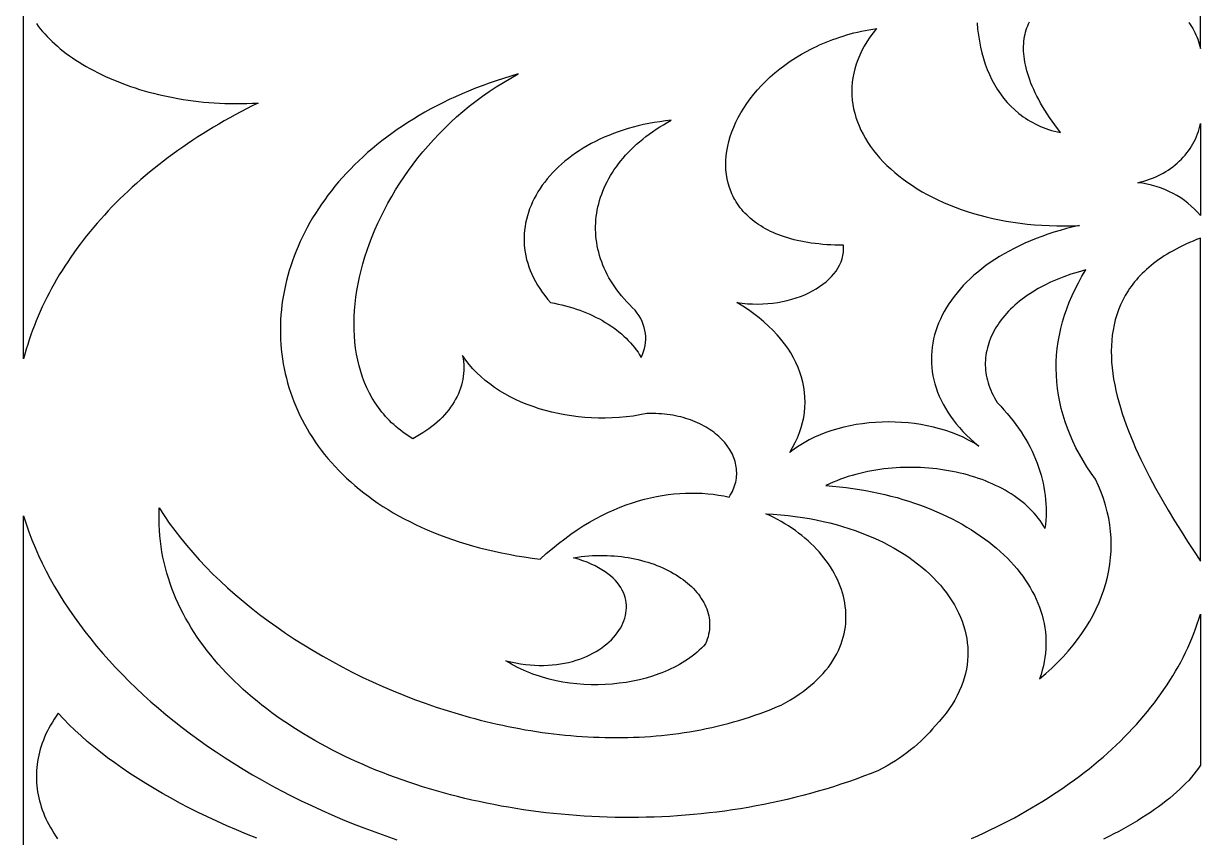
# Model space of a CAD drawing. Extents: x -1145 to -490, y -328 to 327.
# Drawn here: x -615.5 to -535.3, y 128.4 to 183.9 of the extents above; entities that cross this region are included whole.
import ezdxf

# ---------------------------------------------------------------- set-up
doc = ezdxf.new("R2010")
doc.units = 0
doc.layers.add('LAYER_1', color=18, linetype='CONTINUOUS')

msp = doc.modelspace()

# ---------------------------------------------------------------- linework, layer by layer
at = {"layer": 'LAYER_1'}
for points in [[(-536.095, 183.983), (-535.916, 183.719), (-535.833, 183.582), (-535.754, 183.442), (-535.68, 183.299), (-535.611, 183.153), (-535.547, 183.004), (-535.488, 182.852), (-535.434, 182.696), (-535.385, 182.537), (-535.342, 182.375), (-535.304, 182.21), (-535.302, 214.845)], [(-614.65, 183.92), (-614.519, 183.741), (-614.381, 183.563), (-614.236, 183.387), (-614.083, 183.212), (-613.923, 183.039), (-613.757, 182.868), (-613.583, 182.699), (-613.402, 182.532), (-613.215, 182.367), (-613.021, 182.204), (-612.821, 182.043), (-612.614, 181.884), (-612.401, 181.728), (-612.182, 181.575), (-611.957, 181.424), (-611.725, 181.275), (-611.488, 181.13), (-611.245, 180.987), (-610.997, 180.847), (-610.742, 180.711), (-610.483, 180.577), (-610.218, 180.447), (-609.948, 180.32), (-609.672, 180.196), (-609.392, 180.076), (-609.106, 179.959), (-608.816, 179.846), (-608.521, 179.737), (-608.222, 179.632), (-607.918, 179.53), (-607.609, 179.433), (-607.297, 179.339), (-606.98, 179.25), (-606.659, 179.165), (-606.334, 179.085), (-606.005, 179.009), (-605.672, 178.937), (-605.336, 178.87), (-604.996, 178.808), (-604.653, 178.75), (-604.306, 178.698), (-603.956, 178.65), (-603.603, 178.608), (-603.247, 178.57), (-602.888, 178.538), (-602.526, 178.511), (-602.161, 178.49), (-601.794, 178.474), (-601.424, 178.464), (-601.052, 178.459), (-600.677, 178.46), (-600.301, 178.467), (-599.922, 178.48), (-599.541, 178.499), (-599.935, 178.304), (-600.324, 178.106), (-600.71, 177.904), (-601.091, 177.7), (-601.469, 177.493), (-601.842, 177.282), (-602.211, 177.069), (-602.576, 176.853), (-602.937, 176.634), (-603.293, 176.412), (-603.645, 176.187), (-603.993, 175.959), (-604.337, 175.729), (-604.676, 175.496), (-605.011, 175.26), (-605.342, 175.021), (-605.668, 174.78), (-605.99, 174.536), (-606.307, 174.29), (-606.62, 174.041), (-606.928, 173.789), (-607.232, 173.536), (-607.531, 173.279), (-607.826, 173.02), (-608.116, 172.759), (-608.401, 172.496), (-608.681, 172.23), (-608.957, 171.962), (-609.228, 171.691), (-609.495, 171.419), (-609.756, 171.144), (-610.013, 170.867), (-610.265, 170.588), (-610.512, 170.307), (-610.754, 170.024), (-610.991, 169.738), (-611.224, 169.451), (-611.451, 169.162), (-611.673, 168.871), (-611.891, 168.578), (-612.103, 168.283), (-612.31, 167.986), (-612.512, 167.687), (-612.709, 167.387), (-612.9, 167.085), (-613.087, 166.781), (-613.268, 166.476), (-613.444, 166.169), (-613.615, 165.86), (-613.78, 165.549), (-613.94, 165.238), (-614.095, 164.924), (-614.244, 164.609), (-614.388, 164.293), (-614.527, 163.975), (-614.66, 163.656), (-614.787, 163.335), (-614.909, 163.014), (-615.026, 162.691), (-615.137, 162.366), (-615.242, 162.04), (-615.342, 161.714), (-615.436, 161.386), (-615.524, 161.057), (-615.522, 185.773)], [(-550.532, 183.967), (-550.491, 183.543), (-550.437, 183.126), (-550.37, 182.716), (-550.29, 182.314), (-550.196, 181.92), (-550.088, 181.534), (-549.967, 181.158), (-549.832, 180.792), (-549.683, 180.436), (-549.519, 180.091), (-549.341, 179.758), (-549.149, 179.436), (-548.941, 179.127), (-548.72, 178.831), (-548.483, 178.548), (-548.231, 178.28), (-547.963, 178.026), (-547.681, 177.787), (-547.534, 177.673), (-547.383, 177.563), (-547.228, 177.458), (-547.069, 177.356), (-546.906, 177.259), (-546.739, 177.165), (-546.568, 177.077), (-546.393, 176.992), (-546.214, 176.912), (-546.031, 176.836), (-545.844, 176.765), (-545.653, 176.699), (-545.458, 176.637), (-545.259, 176.581), (-545.055, 176.528), (-544.848, 176.481), (-545.239, 177.008), (-545.595, 177.52), (-545.914, 178.018), (-546.061, 178.262), (-546.199, 178.501), (-546.329, 178.738), (-546.45, 178.97), (-546.564, 179.199), (-546.669, 179.425), (-546.766, 179.646), (-546.856, 179.865), (-546.937, 180.079), (-547.011, 180.29), (-547.078, 180.498), (-547.137, 180.702), (-547.189, 180.902), (-547.234, 181.099), (-547.272, 181.292), (-547.303, 181.482), (-547.327, 181.668), (-547.345, 181.85), (-547.356, 182.029), (-547.36, 182.205), (-547.358, 182.376), (-547.35, 182.545), (-547.336, 182.71), (-547.316, 182.871), (-547.29, 183.029), (-547.259, 183.183), (-547.221, 183.334), (-547.179, 183.481), (-547.13, 183.624), (-547.077, 183.765), (-547.018, 183.901), (-546.955, 184.035)], [(-615.522, 118.664), (-615.522, 150.359), (-615.348, 149.816), (-615.159, 149.274), (-614.953, 148.735), (-614.733, 148.198), (-614.497, 147.663), (-614.246, 147.13), (-613.981, 146.6), (-613.7, 146.074), (-613.405, 145.55), (-613.096, 145.029), (-612.772, 144.511), (-612.434, 143.997), (-612.082, 143.487), (-611.717, 142.98), (-611.338, 142.477), (-610.946, 141.978), (-610.54, 141.484), (-610.122, 140.993), (-609.69, 140.508), (-609.246, 140.027), (-608.789, 139.551), (-608.32, 139.08), (-607.839, 138.614), (-607.345, 138.153), (-606.84, 137.698), (-606.323, 137.248), (-605.795, 136.805), (-605.255, 136.367), (-604.704, 135.935), (-604.141, 135.51), (-603.568, 135.091), (-602.985, 134.678), (-602.39, 134.272), (-601.786, 133.873), (-601.171, 133.481), (-600.546, 133.097), (-599.911, 132.719), (-599.267, 132.349), (-598.613, 131.987), (-597.95, 131.632), (-597.277, 131.286), (-596.596, 130.947), (-595.905, 130.617), (-595.206, 130.295), (-594.499, 129.982), (-593.783, 129.678), (-593.059, 129.382), (-592.327, 129.096), (-591.587, 128.819), (-590.839, 128.551), (-590.084, 128.292)], [(-550.913, 128.367), (-550.481, 128.56), (-550.053, 128.757), (-549.63, 128.957), (-549.212, 129.161), (-548.799, 129.369), (-548.391, 129.579), (-547.987, 129.794), (-547.589, 130.011), (-547.196, 130.232), (-546.809, 130.457), (-546.426, 130.684), (-546.049, 130.915), (-545.676, 131.149), (-545.31, 131.386), (-544.948, 131.627), (-544.592, 131.87), (-544.242, 132.117), (-543.897, 132.366), (-543.557, 132.618), (-543.223, 132.874), (-542.895, 133.132), (-542.572, 133.393), (-542.256, 133.657), (-541.945, 133.923), (-541.639, 134.192), (-541.34, 134.464), (-541.046, 134.739), (-540.759, 135.016), (-540.477, 135.296), (-540.202, 135.578), (-539.932, 135.863), (-539.669, 136.15), (-539.412, 136.439), (-539.161, 136.731), (-538.916, 137.025), (-538.678, 137.322), (-538.446, 137.62), (-538.22, 137.921), (-538.001, 138.224), (-537.788, 138.53), (-537.582, 138.837), (-537.383, 139.146), (-537.19, 139.457), (-537.003, 139.77), (-536.824, 140.085), (-536.651, 140.402), (-536.485, 140.721), (-536.325, 141.042), (-536.173, 141.364), (-536.028, 141.688), (-535.889, 142.014), (-535.758, 142.341), (-535.633, 142.67), (-535.516, 143.001), (-535.406, 143.333), (-535.303, 143.666), (-535.304, 133.369), (-535.442, 133.162), (-535.591, 132.955), (-535.751, 132.749), (-535.921, 132.544), (-536.102, 132.339), (-536.293, 132.135), (-536.493, 131.932), (-536.704, 131.73), (-536.924, 131.528), (-537.153, 131.328), (-537.391, 131.129), (-537.638, 130.931), (-537.894, 130.735), (-538.158, 130.54), (-538.43, 130.346), (-538.71, 130.154), (-538.998, 129.964), (-539.294, 129.775), (-539.597, 129.588), (-539.907, 129.403), (-540.224, 129.22), (-540.547, 129.039), (-540.877, 128.86), (-541.214, 128.683), (-541.556, 128.509), (-541.904, 128.337)], [(-599.632, 128.388), (-600.324, 128.669), (-601.006, 128.955), (-601.678, 129.247), (-602.339, 129.545), (-602.988, 129.848), (-603.625, 130.157), (-604.251, 130.471), (-604.865, 130.791), (-605.466, 131.115), (-606.055, 131.445), (-606.63, 131.779), (-607.193, 132.118), (-607.741, 132.462), (-608.276, 132.811), (-608.797, 133.164), (-609.303, 133.521), (-609.794, 133.882), (-610.27, 134.248), (-610.731, 134.617), (-611.176, 134.991), (-611.606, 135.368), (-612.019, 135.748), (-612.416, 136.133), (-612.796, 136.52), (-613.158, 136.911), (-613.299, 136.712), (-613.433, 136.512), (-613.56, 136.311), (-613.679, 136.109), (-613.792, 135.906), (-613.897, 135.702), (-613.996, 135.498), (-614.087, 135.292), (-614.172, 135.086), (-614.249, 134.88), (-614.32, 134.673), (-614.384, 134.465), (-614.44, 134.257), (-614.49, 134.049), (-614.534, 133.841), (-614.57, 133.632), (-614.6, 133.424), (-614.622, 133.215), (-614.638, 133.006), (-614.648, 132.797), (-614.651, 132.589), (-614.647, 132.38), (-614.636, 132.172), (-614.619, 131.965), (-614.595, 131.757), (-614.565, 131.551), (-614.528, 131.344), (-614.484, 131.139), (-614.434, 130.934), (-614.378, 130.73), (-614.315, 130.526), (-614.246, 130.324), (-614.17, 130.122), (-614.088, 129.921), (-614, 129.722), (-613.905, 129.524), (-613.804, 129.326), (-613.697, 129.131), (-613.583, 128.936), (-613.463, 128.743), (-613.337, 128.551), (-613.205, 128.361)]]:
    msp.add_lwpolyline(points, dxfattribs=at)
for points in [[(-557.373, 183.588), (-557.612, 183.287), (-557.832, 182.985), (-558.033, 182.681), (-558.215, 182.376), (-558.379, 182.07), (-558.525, 181.763), (-558.653, 181.456), (-558.764, 181.149), (-558.857, 180.841), (-558.932, 180.534), (-558.991, 180.227), (-559.032, 179.92), (-559.057, 179.615), (-559.066, 179.31), (-559.059, 179.007), (-559.035, 178.705), (-558.996, 178.405), (-558.941, 178.107), (-558.871, 177.81), (-558.787, 177.517), (-558.687, 177.225), (-558.572, 176.937), (-558.444, 176.651), (-558.301, 176.369), (-558.144, 176.089), (-557.974, 175.814), (-557.79, 175.542), (-557.592, 175.275), (-557.382, 175.012), (-557.159, 174.753), (-556.923, 174.499), (-556.675, 174.249), (-556.415, 174.005), (-556.143, 173.767), (-555.859, 173.533), (-555.563, 173.306), (-555.257, 173.085), (-554.939, 172.869), (-554.611, 172.661), (-554.272, 172.458), (-553.922, 172.263), (-553.563, 172.075), (-553.193, 171.894), (-552.814, 171.721), (-552.425, 171.555), (-552.028, 171.397), (-551.621, 171.247), (-551.205, 171.106), (-550.78, 170.974), (-550.348, 170.85), (-549.907, 170.735), (-549.458, 170.629), (-549.002, 170.533), (-548.538, 170.447), (-548.067, 170.37), (-547.588, 170.303), (-547.103, 170.247), (-546.612, 170.202), (-546.114, 170.167), (-545.61, 170.143), (-545.1, 170.13), (-544.584, 170.129), (-544.063, 170.139), (-543.536, 170.161), (-543.989, 170.055), (-544.433, 169.942), (-544.868, 169.821), (-545.293, 169.692), (-545.708, 169.556), (-546.114, 169.413), (-546.51, 169.262), (-546.897, 169.105), (-547.274, 168.942), (-547.641, 168.772), (-547.997, 168.595), (-548.344, 168.413), (-548.681, 168.225), (-549.007, 168.031), (-549.323, 167.831), (-549.628, 167.627), (-549.923, 167.417), (-550.208, 167.202), (-550.482, 166.982), (-550.745, 166.758), (-550.997, 166.529), (-551.238, 166.296), (-551.468, 166.059), (-551.688, 165.819), (-551.896, 165.574), (-552.092, 165.326), (-552.278, 165.075), (-552.452, 164.82), (-552.614, 164.563), (-552.765, 164.303), (-552.904, 164.04), (-553.032, 163.775), (-553.147, 163.508), (-553.251, 163.238), (-553.343, 162.967), (-553.422, 162.694), (-553.49, 162.42), (-553.545, 162.144), (-553.588, 161.868), (-553.618, 161.59), (-553.636, 161.311), (-553.641, 161.032), (-553.634, 160.753), (-553.614, 160.473), (-553.581, 160.194), (-553.535, 159.914), (-553.476, 159.635), (-553.404, 159.357), (-553.319, 159.079), (-553.22, 158.802), (-553.109, 158.526), (-552.983, 158.252), (-552.845, 157.978), (-552.692, 157.707), (-552.526, 157.437), (-552.346, 157.17), (-552.153, 156.904), (-551.945, 156.641), (-551.724, 156.38), (-551.488, 156.123), (-551.238, 155.868), (-550.974, 155.616), (-550.695, 155.367), (-550.403, 155.122), (-550.75, 155.336), (-551.111, 155.534), (-551.484, 155.718), (-551.868, 155.887), (-552.263, 156.04), (-552.667, 156.179), (-553.079, 156.303), (-553.498, 156.413), (-553.924, 156.507), (-554.356, 156.587), (-554.792, 156.652), (-555.231, 156.702), (-555.673, 156.738), (-556.117, 156.759), (-556.562, 156.766), (-557.006, 156.758), (-557.449, 156.736), (-557.89, 156.699), (-558.327, 156.647), (-558.761, 156.582), (-559.19, 156.501), (-559.612, 156.407), (-560.028, 156.298), (-560.436, 156.175), (-560.835, 156.038), (-561.224, 155.886), (-561.602, 155.721), (-561.969, 155.541), (-562.323, 155.347), (-562.663, 155.139), (-562.828, 155.03), (-562.988, 154.917), (-563.146, 154.801), (-563.299, 154.681), (-563.099, 155.016), (-562.92, 155.353), (-562.763, 155.693), (-562.628, 156.035), (-562.513, 156.378), (-562.419, 156.722), (-562.346, 157.068), (-562.294, 157.414), (-562.262, 157.759), (-562.251, 158.105), (-562.26, 158.45), (-562.289, 158.794), (-562.338, 159.137), (-562.407, 159.478), (-562.496, 159.817), (-562.604, 160.153), (-562.733, 160.487), (-562.88, 160.817), (-563.047, 161.144), (-563.232, 161.467), (-563.437, 161.786), (-563.661, 162.1), (-563.903, 162.409), (-564.164, 162.712), (-564.444, 163.01), (-564.742, 163.302), (-565.058, 163.587), (-565.392, 163.866), (-565.744, 164.137), (-566.114, 164.4), (-566.502, 164.656), (-566.907, 164.903), (-566.547, 164.857), (-566.188, 164.825), (-565.833, 164.807), (-565.48, 164.802), (-565.131, 164.811), (-564.787, 164.833), (-564.448, 164.868), (-564.115, 164.915), (-563.789, 164.974), (-563.47, 165.045), (-563.159, 165.127), (-562.856, 165.22), (-562.563, 165.323), (-562.28, 165.436), (-562.007, 165.56), (-561.745, 165.692), (-561.496, 165.834), (-561.259, 165.985), (-561.035, 166.144), (-560.825, 166.311), (-560.63, 166.485), (-560.45, 166.667), (-560.286, 166.856), (-560.139, 167.051), (-560.009, 167.253), (-559.896, 167.461), (-559.803, 167.674), (-559.728, 167.892), (-559.674, 168.115), (-559.64, 168.342), (-559.631, 168.458), (-559.627, 168.574), (-559.629, 168.691), (-559.637, 168.809), (-559.931, 168.812), (-560.219, 168.819), (-560.502, 168.83), (-560.778, 168.847), (-561.049, 168.868), (-561.314, 168.893), (-561.573, 168.922), (-561.826, 168.956), (-562.074, 168.994), (-562.315, 169.037), (-562.551, 169.083), (-562.782, 169.134), (-563.007, 169.188), (-563.226, 169.246), (-563.439, 169.308), (-563.647, 169.374), (-563.849, 169.443), (-564.046, 169.516), (-564.237, 169.593), (-564.423, 169.673), (-564.604, 169.756), (-564.778, 169.843), (-564.948, 169.933), (-565.112, 170.026), (-565.271, 170.122), (-565.424, 170.222), (-565.572, 170.324), (-565.715, 170.429), (-565.852, 170.537), (-565.985, 170.648), (-566.112, 170.761), (-566.233, 170.877), (-566.35, 170.996), (-566.461, 171.117), (-566.568, 171.24), (-566.669, 171.366), (-566.765, 171.494), (-566.856, 171.625), (-566.942, 171.757), (-567.023, 171.892), (-567.099, 172.028), (-567.17, 172.166), (-567.237, 172.307), (-567.298, 172.449), (-567.406, 172.738), (-567.494, 173.033), (-567.563, 173.334), (-567.614, 173.641), (-567.645, 173.952), (-567.658, 174.267), (-567.653, 174.585), (-567.629, 174.906), (-567.588, 175.23), (-567.528, 175.556), (-567.451, 175.883), (-567.357, 176.21), (-567.245, 176.538), (-567.116, 176.865), (-566.971, 177.191), (-566.808, 177.516), (-566.63, 177.839), (-566.434, 178.159), (-566.223, 178.475), (-565.996, 178.788), (-565.754, 179.097), (-565.495, 179.401), (-565.222, 179.699), (-564.933, 179.991), (-564.63, 180.277), (-564.311, 180.556), (-563.979, 180.827), (-563.631, 181.089), (-563.27, 181.343), (-562.895, 181.588), (-562.506, 181.822), (-562.103, 182.046), (-561.897, 182.154), (-561.687, 182.259), (-561.474, 182.362), (-561.258, 182.461), (-561.039, 182.557), (-560.816, 182.65), (-560.59, 182.74), (-560.361, 182.827), (-560.129, 182.91), (-559.893, 182.99), (-559.655, 183.067), (-559.413, 183.14), (-559.169, 183.209), (-558.921, 183.275), (-558.67, 183.337), (-558.417, 183.395), (-558.16, 183.449), (-557.901, 183.5), (-557.638, 183.546)], [(-567.426, 151.647), (-567.347, 151.774), (-567.275, 151.901), (-567.21, 152.029), (-567.152, 152.157), (-567.1, 152.285), (-567.054, 152.414), (-567.015, 152.543), (-566.983, 152.672), (-566.956, 152.801), (-566.936, 152.93), (-566.922, 153.059), (-566.915, 153.188), (-566.913, 153.316), (-566.917, 153.443), (-566.927, 153.571), (-566.943, 153.697), (-566.964, 153.823), (-566.991, 153.948), (-567.024, 154.073), (-567.062, 154.196), (-567.105, 154.318), (-567.154, 154.439), (-567.208, 154.559), (-567.268, 154.677), (-567.402, 154.91), (-567.555, 155.136), (-567.728, 155.356), (-567.92, 155.568), (-568.13, 155.771), (-568.241, 155.869), (-568.357, 155.965), (-568.477, 156.058), (-568.601, 156.149), (-568.729, 156.237), (-568.861, 156.323), (-568.998, 156.406), (-569.137, 156.485), (-569.281, 156.562), (-569.429, 156.636), (-569.58, 156.706), (-569.734, 156.774), (-569.892, 156.838), (-570.054, 156.898), (-570.218, 156.955), (-570.386, 157.009), (-570.558, 157.059), (-570.732, 157.105), (-570.909, 157.147), (-571.089, 157.185), (-571.273, 157.219), (-571.458, 157.249), (-571.647, 157.275), (-571.838, 157.297), (-572.032, 157.314), (-572.229, 157.327), (-572.428, 157.335), (-572.629, 157.338), (-572.832, 157.337), (-573.038, 157.331), (-573.508, 157.24), (-573.98, 157.165), (-574.453, 157.106), (-574.926, 157.062), (-575.398, 157.034), (-575.869, 157.021), (-576.338, 157.022), (-576.805, 157.038), (-577.269, 157.068), (-577.729, 157.113), (-578.184, 157.172), (-578.635, 157.244), (-579.079, 157.33), (-579.518, 157.43), (-579.949, 157.543), (-580.373, 157.668), (-580.789, 157.807), (-581.195, 157.958), (-581.593, 158.122), (-581.98, 158.297), (-582.356, 158.485), (-582.721, 158.685), (-583.074, 158.896), (-583.414, 159.119), (-583.74, 159.352), (-584.053, 159.597), (-584.351, 159.853), (-584.634, 160.119), (-584.9, 160.396), (-585.151, 160.682), (-585.384, 160.979), (-585.599, 161.286), (-585.562, 161.081), (-585.535, 160.877), (-585.518, 160.673), (-585.512, 160.47), (-585.515, 160.267), (-585.528, 160.066), (-585.55, 159.865), (-585.583, 159.665), (-585.624, 159.466), (-585.676, 159.269), (-585.736, 159.074), (-585.806, 158.88), (-585.884, 158.689), (-585.972, 158.499), (-586.069, 158.312), (-586.174, 158.127), (-586.289, 157.944), (-586.412, 157.765), (-586.543, 157.588), (-586.683, 157.414), (-586.831, 157.243), (-586.988, 157.076), (-587.152, 156.912), (-587.325, 156.752), (-587.506, 156.596), (-587.695, 156.444), (-587.891, 156.296), (-588.095, 156.152), (-588.307, 156.012), (-588.526, 155.878), (-588.753, 155.748), (-588.987, 155.623), (-589.165, 155.73), (-589.339, 155.841), (-589.508, 155.956), (-589.674, 156.074), (-589.835, 156.195), (-589.992, 156.32), (-590.145, 156.448), (-590.294, 156.58), (-590.439, 156.715), (-590.579, 156.853), (-590.716, 156.994), (-590.848, 157.138), (-590.976, 157.285), (-591.1, 157.435), (-591.22, 157.588), (-591.337, 157.744), (-591.556, 158.064), (-591.76, 158.395), (-591.948, 158.736), (-592.12, 159.088), (-592.277, 159.449), (-592.417, 159.818), (-592.542, 160.197), (-592.652, 160.584), (-592.746, 160.979), (-592.826, 161.381), (-592.89, 161.79), (-592.939, 162.205), (-592.973, 162.627), (-592.992, 163.054), (-592.997, 163.487), (-592.987, 163.924), (-592.962, 164.366), (-592.923, 164.812), (-592.87, 165.261), (-592.803, 165.713), (-592.721, 166.169), (-592.626, 166.626), (-592.517, 167.085), (-592.394, 167.546), (-592.257, 168.008), (-592.107, 168.47), (-591.943, 168.932), (-591.766, 169.394), (-591.575, 169.856), (-591.372, 170.316), (-591.155, 170.775), (-590.926, 171.231), (-590.684, 171.685), (-590.429, 172.137), (-590.161, 172.585), (-589.881, 173.029), (-589.589, 173.47), (-589.284, 173.905), (-588.967, 174.336), (-588.638, 174.762), (-588.296, 175.181), (-587.943, 175.594), (-587.579, 176.001), (-587.202, 176.4), (-586.814, 176.792), (-586.414, 177.176), (-586.004, 177.552), (-585.581, 177.918), (-585.148, 178.276), (-584.704, 178.624), (-584.248, 178.961), (-583.782, 179.289), (-583.305, 179.605), (-582.818, 179.91), (-582.319, 180.203), (-581.811, 180.484), (-582.316, 180.336), (-582.814, 180.182), (-583.304, 180.021), (-583.785, 179.854), (-584.259, 179.682), (-584.725, 179.503), (-585.183, 179.318), (-585.633, 179.128), (-586.076, 178.932), (-586.51, 178.73), (-586.936, 178.523), (-587.355, 178.311), (-587.765, 178.094), (-588.168, 177.871), (-588.562, 177.644), (-588.949, 177.411), (-589.328, 177.174), (-589.698, 176.932), (-590.061, 176.686), (-590.416, 176.435), (-590.762, 176.18), (-591.101, 175.921), (-591.432, 175.658), (-591.754, 175.39), (-592.069, 175.119), (-592.375, 174.844), (-592.674, 174.566), (-592.965, 174.284), (-593.247, 173.998), (-593.521, 173.71), (-593.788, 173.418), (-594.046, 173.123), (-594.296, 172.825), (-594.538, 172.524), (-594.772, 172.22), (-594.998, 171.914), (-595.216, 171.605), (-595.426, 171.294), (-595.628, 170.981), (-595.821, 170.665), (-596.007, 170.347), (-596.184, 170.028), (-596.353, 169.706), (-596.514, 169.383), (-596.667, 169.058), (-596.811, 168.732), (-596.948, 168.404), (-597.076, 168.075), (-597.196, 167.744), (-597.308, 167.413), (-597.412, 167.081), (-597.508, 166.747), (-597.595, 166.413), (-597.674, 166.079), (-597.745, 165.744), (-597.808, 165.408), (-597.863, 165.072), (-597.909, 164.736), (-597.947, 164.4), (-597.977, 164.064), (-597.998, 163.729), (-598.012, 163.393), (-598.017, 163.058), (-598.013, 162.723), (-598.002, 162.389), (-597.982, 162.056), (-597.954, 161.723), (-597.918, 161.391), (-597.873, 161.061), (-597.82, 160.731), (-597.759, 160.403), (-597.689, 160.076), (-597.611, 159.751), (-597.525, 159.427), (-597.43, 159.105), (-597.327, 158.785), (-597.216, 158.467), (-597.096, 158.151), (-596.968, 157.836), (-596.832, 157.525), (-596.687, 157.215), (-596.533, 156.908), (-596.372, 156.604), (-596.202, 156.302), (-596.023, 156.004), (-595.837, 155.708), (-595.641, 155.415), (-595.438, 155.125), (-595.226, 154.839), (-595.005, 154.556), (-594.776, 154.277), (-594.539, 154.001), (-594.293, 153.729), (-594.038, 153.46), (-593.776, 153.196), (-593.504, 152.936), (-593.225, 152.679), (-592.936, 152.427), (-592.64, 152.18), (-592.334, 151.937), (-592.021, 151.699), (-591.698, 151.465), (-591.368, 151.236), (-591.028, 151.012), (-590.68, 150.793), (-590.324, 150.579), (-589.959, 150.371), (-589.586, 150.168), (-589.204, 149.971), (-588.813, 149.779), (-588.414, 149.592), (-588.006, 149.412), (-587.59, 149.238), (-587.165, 149.069), (-586.731, 148.907), (-586.289, 148.751), (-585.838, 148.602), (-585.379, 148.459), (-584.911, 148.322), (-584.434, 148.192), (-583.949, 148.07), (-583.455, 147.954), (-582.953, 147.845), (-582.442, 147.743), (-581.922, 147.649), (-581.393, 147.562), (-580.856, 147.482), (-580.31, 147.41), (-579.892, 147.788), (-579.472, 148.146), (-579.052, 148.487), (-578.631, 148.81), (-578.21, 149.115), (-577.789, 149.403), (-577.368, 149.674), (-576.947, 149.928), (-576.527, 150.165), (-576.107, 150.387), (-575.688, 150.592), (-575.27, 150.781), (-574.853, 150.955), (-574.438, 151.113), (-574.024, 151.257), (-573.612, 151.386), (-573.202, 151.5), (-572.795, 151.6), (-572.389, 151.686), (-571.987, 151.758), (-571.587, 151.817), (-571.19, 151.862), (-570.796, 151.895), (-570.406, 151.915), (-570.019, 151.922), (-569.636, 151.918), (-569.256, 151.901), (-568.881, 151.872), (-568.511, 151.833), (-568.144, 151.781), (-567.783, 151.72)], [(-573.423, 161.167), (-573.331, 161.367), (-573.255, 161.569), (-573.195, 161.773), (-573.151, 161.978), (-573.122, 162.184), (-573.109, 162.39), (-573.112, 162.596), (-573.13, 162.802), (-573.164, 163.007), (-573.213, 163.21), (-573.278, 163.411), (-573.358, 163.611), (-573.453, 163.807), (-573.564, 164), (-573.689, 164.19), (-573.83, 164.376), (-574.033, 164.567), (-574.227, 164.761), (-574.413, 164.957), (-574.592, 165.155), (-574.762, 165.355), (-574.924, 165.558), (-575.079, 165.762), (-575.225, 165.968), (-575.364, 166.176), (-575.495, 166.386), (-575.618, 166.597), (-575.733, 166.809), (-575.84, 167.023), (-575.939, 167.238), (-576.031, 167.454), (-576.115, 167.672), (-576.191, 167.89), (-576.259, 168.109), (-576.32, 168.328), (-576.373, 168.548), (-576.418, 168.769), (-576.456, 168.99), (-576.486, 169.212), (-576.508, 169.434), (-576.523, 169.655), (-576.531, 169.877), (-576.53, 170.099), (-576.522, 170.32), (-576.507, 170.542), (-576.484, 170.763), (-576.454, 170.983), (-576.416, 171.203), (-576.371, 171.422), (-576.318, 171.64), (-576.258, 171.858), (-576.191, 172.074), (-576.116, 172.29), (-576.034, 172.504), (-575.944, 172.717), (-575.848, 172.928), (-575.744, 173.138), (-575.632, 173.346), (-575.514, 173.553), (-575.388, 173.758), (-575.255, 173.961), (-575.115, 174.162), (-574.967, 174.361), (-574.813, 174.558), (-574.651, 174.752), (-574.482, 174.944), (-574.306, 175.134), (-574.123, 175.321), (-573.933, 175.505), (-573.736, 175.686), (-573.532, 175.865), (-573.321, 176.04), (-573.103, 176.213), (-572.878, 176.382), (-572.646, 176.548), (-572.407, 176.711), (-572.161, 176.87), (-571.908, 177.025), (-571.648, 177.177), (-571.382, 177.325), (-571.771, 177.281), (-572.154, 177.23), (-572.531, 177.17), (-572.902, 177.102), (-573.266, 177.027), (-573.624, 176.944), (-573.976, 176.853), (-574.321, 176.756), (-574.659, 176.651), (-574.99, 176.539), (-575.315, 176.421), (-575.632, 176.296), (-575.942, 176.165), (-576.244, 176.027), (-576.54, 175.883), (-576.827, 175.734), (-577.107, 175.578), (-577.38, 175.417), (-577.644, 175.251), (-577.901, 175.079), (-578.149, 174.903), (-578.389, 174.721), (-578.621, 174.535), (-578.845, 174.344), (-579.059, 174.149), (-579.266, 173.95), (-579.463, 173.746), (-579.652, 173.539), (-579.832, 173.328), (-580.002, 173.113), (-580.163, 172.895), (-580.316, 172.674), (-580.458, 172.449), (-580.591, 172.222), (-580.715, 171.992), (-580.828, 171.76), (-580.932, 171.525), (-581.026, 171.288), (-581.11, 171.049), (-581.183, 170.808), (-581.247, 170.565), (-581.3, 170.321), (-581.342, 170.075), (-581.373, 169.829), (-581.394, 169.581), (-581.404, 169.332), (-581.403, 169.083), (-581.391, 168.833), (-581.368, 168.582), (-581.334, 168.332), (-581.288, 168.081), (-581.23, 167.831), (-581.161, 167.581), (-581.08, 167.331), (-580.987, 167.082), (-580.883, 166.834), (-580.766, 166.587), (-580.637, 166.341), (-580.495, 166.096), (-580.342, 165.853), (-580.175, 165.612), (-579.996, 165.372), (-579.805, 165.134), (-579.6, 164.898), (-579.339, 164.851), (-579.082, 164.798), (-578.827, 164.74), (-578.576, 164.677), (-578.329, 164.609), (-578.085, 164.536), (-577.844, 164.459), (-577.608, 164.376), (-577.375, 164.289), (-577.147, 164.197), (-576.922, 164.101), (-576.703, 164), (-576.487, 163.894), (-576.276, 163.785), (-576.07, 163.671), (-575.869, 163.553), (-575.673, 163.431), (-575.482, 163.305), (-575.297, 163.175), (-575.116, 163.041), (-574.942, 162.904), (-574.773, 162.763), (-574.609, 162.618), (-574.452, 162.47), (-574.301, 162.318), (-574.156, 162.163), (-574.017, 162.005), (-573.885, 161.843), (-573.759, 161.678), (-573.64, 161.511), (-573.528, 161.34)], [(-535.303, 177.108), (-535.304, 170.832), (-535.499, 171.057), (-535.706, 171.273), (-535.925, 171.478), (-536.154, 171.673), (-536.395, 171.856), (-536.645, 172.029), (-536.904, 172.19), (-537.173, 172.339), (-537.45, 172.476), (-537.735, 172.601), (-538.027, 172.713), (-538.326, 172.812), (-538.631, 172.898), (-538.942, 172.971), (-539.258, 173.029), (-539.579, 173.073), (-539.371, 173.121), (-539.167, 173.176), (-538.966, 173.237), (-538.769, 173.304), (-538.576, 173.376), (-538.387, 173.455), (-538.201, 173.54), (-538.02, 173.63), (-537.844, 173.725), (-537.672, 173.826), (-537.504, 173.932), (-537.342, 174.043), (-537.184, 174.159), (-537.031, 174.28), (-536.884, 174.405), (-536.742, 174.535), (-536.605, 174.669), (-536.474, 174.807), (-536.348, 174.95), (-536.229, 175.096), (-536.116, 175.246), (-536.008, 175.4), (-535.907, 175.557), (-535.812, 175.718), (-535.724, 175.882), (-535.643, 176.049), (-535.568, 176.218), (-535.501, 176.391), (-535.44, 176.567), (-535.387, 176.745), (-535.341, 176.925)], [(-535.305, 169.29), (-535.561, 169.192), (-535.81, 169.091), (-536.052, 168.988), (-536.289, 168.882), (-536.519, 168.774), (-536.743, 168.663), (-536.961, 168.55), (-537.173, 168.435), (-537.379, 168.318), (-537.58, 168.198), (-537.774, 168.077), (-537.962, 167.953), (-538.145, 167.826), (-538.322, 167.698), (-538.494, 167.568), (-538.66, 167.436), (-538.82, 167.301), (-538.975, 167.165), (-539.124, 167.027), (-539.268, 166.887), (-539.407, 166.745), (-539.541, 166.601), (-539.669, 166.455), (-539.792, 166.308), (-539.91, 166.158), (-540.023, 166.007), (-540.131, 165.855), (-540.235, 165.7), (-540.427, 165.387), (-540.6, 165.067), (-540.754, 164.741), (-540.89, 164.409), (-541.009, 164.072), (-541.11, 163.73), (-541.195, 163.383), (-541.263, 163.03), (-541.316, 162.674), (-541.353, 162.313), (-541.375, 161.948), (-541.383, 161.579), (-541.376, 161.207), (-541.356, 160.832), (-541.323, 160.453), (-541.277, 160.072), (-541.219, 159.689), (-541.148, 159.303), (-541.067, 158.915), (-540.974, 158.525), (-540.871, 158.134), (-540.758, 157.742), (-540.635, 157.349), (-540.503, 156.955), (-540.362, 156.56), (-540.213, 156.165), (-540.056, 155.771), (-539.892, 155.376), (-539.721, 154.982), (-539.543, 154.589), (-539.359, 154.197), (-539.17, 153.807), (-538.776, 153.03), (-538.365, 152.262), (-537.94, 151.503), (-537.505, 150.757), (-537.064, 150.025), (-536.62, 149.31), (-536.176, 148.613), (-535.737, 147.936), (-535.306, 147.281)], [(-546.267, 139.252), (-545.839, 139.617), (-545.43, 139.99), (-545.04, 140.369), (-544.669, 140.754), (-544.317, 141.146), (-543.985, 141.543), (-543.673, 141.945), (-543.38, 142.352), (-543.107, 142.764), (-542.853, 143.181), (-542.62, 143.601), (-542.406, 144.026), (-542.213, 144.454), (-542.039, 144.885), (-541.886, 145.319), (-541.753, 145.756), (-541.64, 146.195), (-541.548, 146.636), (-541.476, 147.079), (-541.425, 147.524), (-541.395, 147.969), (-541.385, 148.415), (-541.397, 148.862), (-541.429, 149.309), (-541.482, 149.756), (-541.557, 150.203), (-541.652, 150.649), (-541.769, 151.094), (-541.907, 151.538), (-542.067, 151.98), (-542.248, 152.421), (-542.451, 152.859), (-542.755, 153.282), (-543.04, 153.708), (-543.307, 154.138), (-543.555, 154.571), (-543.786, 155.007), (-543.999, 155.447), (-544.193, 155.889), (-544.369, 156.333), (-544.527, 156.779), (-544.667, 157.228), (-544.788, 157.678), (-544.892, 158.13), (-544.977, 158.583), (-545.044, 159.037), (-545.092, 159.491), (-545.123, 159.947), (-545.135, 160.402), (-545.128, 160.858), (-545.104, 161.314), (-545.061, 161.769), (-545, 162.224), (-544.92, 162.678), (-544.822, 163.131), (-544.706, 163.583), (-544.572, 164.033), (-544.419, 164.482), (-544.247, 164.928), (-544.058, 165.372), (-543.85, 165.814), (-543.623, 166.254), (-543.378, 166.69), (-543.115, 167.123), (-543.632, 166.984), (-544.133, 166.83), (-544.615, 166.661), (-545.08, 166.479), (-545.526, 166.283), (-545.953, 166.074), (-546.361, 165.853), (-546.749, 165.621), (-546.936, 165.5), (-547.117, 165.377), (-547.294, 165.251), (-547.465, 165.123), (-547.631, 164.992), (-547.792, 164.859), (-547.947, 164.724), (-548.098, 164.586), (-548.242, 164.447), (-548.382, 164.305), (-548.515, 164.161), (-548.644, 164.015), (-548.766, 163.867), (-548.883, 163.718), (-548.994, 163.566), (-549.1, 163.413), (-549.2, 163.259), (-549.294, 163.103), (-549.382, 162.945), (-549.464, 162.786), (-549.54, 162.626), (-549.61, 162.465), (-549.674, 162.302), (-549.732, 162.139), (-549.783, 161.974), (-549.829, 161.809), (-549.868, 161.642), (-549.9, 161.475), (-549.927, 161.307), (-549.947, 161.139), (-549.96, 160.97), (-549.967, 160.8), (-549.968, 160.63), (-549.961, 160.46), (-549.948, 160.29), (-549.929, 160.119), (-549.902, 159.948), (-549.869, 159.777), (-549.829, 159.606), (-549.782, 159.435), (-549.728, 159.265), (-549.667, 159.094), (-549.599, 158.924), (-549.524, 158.754), (-549.442, 158.585), (-549.352, 158.416), (-549.256, 158.248), (-549.151, 158.081), (-548.92, 157.84), (-548.697, 157.596), (-548.482, 157.35), (-548.275, 157.102), (-548.076, 156.851), (-547.885, 156.598), (-547.702, 156.343), (-547.528, 156.085), (-547.362, 155.826), (-547.204, 155.565), (-547.055, 155.302), (-546.914, 155.037), (-546.781, 154.771), (-546.657, 154.503), (-546.542, 154.233), (-546.434, 153.963), (-546.336, 153.69), (-546.246, 153.417), (-546.164, 153.142), (-546.091, 152.867), (-546.027, 152.59), (-545.972, 152.312), (-545.925, 152.034), (-545.887, 151.755), (-545.857, 151.475), (-545.837, 151.195), (-545.825, 150.914), (-545.822, 150.633), (-545.829, 150.351), (-545.844, 150.069), (-545.868, 149.787), (-545.901, 149.505), (-546.006, 149.689), (-546.118, 149.869), (-546.238, 150.045), (-546.366, 150.218), (-546.501, 150.387), (-546.642, 150.552), (-546.791, 150.713), (-546.946, 150.87), (-547.108, 151.024), (-547.275, 151.173), (-547.45, 151.319), (-547.63, 151.46), (-547.816, 151.598), (-548.007, 151.731), (-548.204, 151.86), (-548.406, 151.985), (-548.613, 152.106), (-548.825, 152.223), (-549.042, 152.335), (-549.264, 152.443), (-549.489, 152.547), (-549.719, 152.647), (-549.953, 152.742), (-550.191, 152.833), (-550.433, 152.919), (-550.678, 153), (-550.926, 153.078), (-551.178, 153.15), (-551.432, 153.218), (-551.689, 153.282), (-551.949, 153.34), (-552.212, 153.394), (-552.476, 153.444), (-552.743, 153.488), (-553.011, 153.528), (-553.282, 153.563), (-553.554, 153.593), (-553.827, 153.618), (-554.101, 153.638), (-554.377, 153.653), (-554.653, 153.663), (-554.93, 153.669), (-555.208, 153.669), (-555.486, 153.664), (-555.764, 153.653), (-556.042, 153.638), (-556.32, 153.617), (-556.597, 153.591), (-556.874, 153.56), (-557.151, 153.524), (-557.426, 153.482), (-557.7, 153.435), (-557.973, 153.382), (-558.245, 153.324), (-558.515, 153.26), (-558.783, 153.191), (-559.049, 153.117), (-559.313, 153.036), (-559.575, 152.95), (-559.834, 152.859), (-560.091, 152.762), (-560.345, 152.659), (-560.596, 152.55), (-560.843, 152.435), (-560.376, 152.397), (-559.913, 152.351), (-559.454, 152.297), (-559.002, 152.236), (-558.554, 152.167), (-558.112, 152.091), (-557.675, 152.008), (-557.244, 151.917), (-556.819, 151.82), (-556.399, 151.716), (-555.986, 151.605), (-555.579, 151.487), (-555.178, 151.363), (-554.784, 151.232), (-554.396, 151.096), (-554.015, 150.953), (-553.641, 150.804), (-553.274, 150.649), (-552.914, 150.489), (-552.561, 150.322), (-552.216, 150.151), (-551.878, 149.973), (-551.548, 149.791), (-551.226, 149.603), (-550.912, 149.411), (-550.605, 149.213), (-550.307, 149.011), (-550.018, 148.804), (-549.736, 148.592), (-549.464, 148.376), (-549.2, 148.156), (-548.945, 147.931), (-548.699, 147.702), (-548.462, 147.47), (-548.234, 147.233), (-548.016, 146.993), (-547.807, 146.75), (-547.608, 146.502), (-547.419, 146.252), (-547.24, 145.998), (-547.07, 145.741), (-546.912, 145.481), (-546.763, 145.218), (-546.625, 144.953), (-546.497, 144.685), (-546.38, 144.414), (-546.274, 144.141), (-546.179, 143.866), (-546.096, 143.588), (-546.023, 143.309), (-545.962, 143.027), (-545.913, 142.744), (-545.875, 142.459), (-545.849, 142.173), (-545.835, 141.885), (-545.833, 141.596), (-545.843, 141.306), (-545.865, 141.015), (-545.9, 140.722), (-545.948, 140.429), (-546.008, 140.136), (-546.082, 139.841), (-546.168, 139.547)], [(-564.931, 150.502), (-564.417, 150.473), (-563.91, 150.434), (-563.41, 150.384), (-562.918, 150.325), (-562.433, 150.255), (-561.956, 150.176), (-561.486, 150.087), (-561.025, 149.988), (-560.572, 149.881), (-560.127, 149.765), (-559.691, 149.64), (-559.263, 149.507), (-558.845, 149.365), (-558.435, 149.215), (-558.035, 149.058), (-557.644, 148.892), (-557.263, 148.72), (-556.892, 148.54), (-556.53, 148.353), (-556.179, 148.159), (-555.838, 147.959), (-555.507, 147.752), (-555.187, 147.539), (-554.878, 147.32), (-554.58, 147.096), (-554.293, 146.866), (-554.018, 146.63), (-553.754, 146.389), (-553.501, 146.144), (-553.261, 145.893), (-553.032, 145.638), (-552.816, 145.379), (-552.612, 145.116), (-552.421, 144.849), (-552.242, 144.578), (-552.076, 144.304), (-551.924, 144.026), (-551.784, 143.745), (-551.658, 143.462), (-551.546, 143.176), (-551.447, 142.887), (-551.363, 142.597), (-551.292, 142.304), (-551.236, 142.009), (-551.194, 141.713), (-551.167, 141.416), (-551.155, 141.117), (-551.158, 140.817), (-551.175, 140.517), (-551.209, 140.216), (-551.257, 139.914), (-551.322, 139.613), (-551.402, 139.311), (-551.498, 139.01), (-551.611, 138.71), (-551.74, 138.41), (-551.885, 138.111), (-552.047, 137.813), (-552.226, 137.517), (-552.422, 137.222), (-552.636, 136.928), (-552.867, 136.637), (-553.115, 136.348), (-553.381, 136.061), (-553.562, 135.842), (-553.752, 135.627), (-553.951, 135.415), (-554.157, 135.207), (-554.372, 135.002), (-554.595, 134.801), (-554.826, 134.603), (-555.065, 134.41), (-555.311, 134.221), (-555.565, 134.035), (-555.826, 133.854), (-556.095, 133.678), (-556.371, 133.505), (-556.654, 133.337), (-556.944, 133.174), (-557.241, 133.015), (-557.75, 132.813), (-558.261, 132.618), (-558.773, 132.43), (-559.288, 132.248), (-559.805, 132.074), (-560.324, 131.906), (-560.845, 131.745), (-561.367, 131.59), (-561.891, 131.443), (-562.416, 131.302), (-562.943, 131.167), (-563.471, 131.04), (-564, 130.918), (-564.53, 130.803), (-565.061, 130.695), (-565.593, 130.593), (-566.126, 130.498), (-566.66, 130.408), (-567.194, 130.326), (-567.728, 130.249), (-568.263, 130.179), (-568.798, 130.114), (-569.334, 130.056), (-569.869, 130.004), (-570.404, 129.959), (-570.939, 129.919), (-571.474, 129.885), (-572.009, 129.857), (-572.543, 129.836), (-573.077, 129.82), (-573.609, 129.81), (-574.142, 129.805), (-574.673, 129.807), (-575.203, 129.814), (-575.732, 129.827), (-576.26, 129.846), (-576.787, 129.87), (-577.313, 129.9), (-577.837, 129.936), (-578.359, 129.977), (-578.88, 130.023), (-579.399, 130.075), (-579.916, 130.133), (-580.431, 130.196), (-580.944, 130.264), (-581.455, 130.337), (-581.964, 130.416), (-582.47, 130.5), (-582.974, 130.589), (-583.475, 130.684), (-583.973, 130.783), (-584.469, 130.888), (-584.962, 130.997), (-585.452, 131.112), (-585.939, 131.232), (-586.422, 131.356), (-586.902, 131.486), (-587.379, 131.62), (-587.853, 131.759), (-588.322, 131.903), (-588.788, 132.052), (-589.251, 132.205), (-589.709, 132.363), (-590.163, 132.526), (-590.614, 132.693), (-591.06, 132.865), (-591.501, 133.042), (-591.939, 133.222), (-592.372, 133.408), (-592.8, 133.598), (-593.223, 133.792), (-593.642, 133.99), (-594.056, 134.193), (-594.465, 134.4), (-594.868, 134.612), (-595.267, 134.827), (-595.66, 135.047), (-596.047, 135.271), (-596.43, 135.499), (-596.806, 135.731), (-597.177, 135.967), (-597.542, 136.207), (-597.901, 136.451), (-598.254, 136.699), (-598.601, 136.95), (-598.941, 137.206), (-599.276, 137.465), (-599.604, 137.728), (-599.925, 137.995), (-600.24, 138.266), (-600.547, 138.54), (-600.849, 138.817), (-601.143, 139.099), (-601.43, 139.384), (-601.71, 139.672), (-601.982, 139.964), (-602.248, 140.259), (-602.506, 140.557), (-602.756, 140.859), (-602.999, 141.165), (-603.234, 141.473), (-603.461, 141.785), (-603.68, 142.1), (-603.891, 142.418), (-604.094, 142.739), (-604.289, 143.064), (-604.475, 143.391), (-604.653, 143.721), (-604.822, 144.055), (-604.982, 144.391), (-605.134, 144.73), (-605.277, 145.073), (-605.411, 145.417), (-605.536, 145.765), (-605.652, 146.116), (-605.758, 146.469), (-605.855, 146.825), (-605.943, 147.183), (-606.021, 147.544), (-606.089, 147.908), (-606.147, 148.274), (-606.196, 148.643), (-606.235, 149.014), (-606.263, 149.388), (-606.281, 149.764), (-606.289, 150.142), (-606.287, 150.523), (-606.274, 150.906), (-605.941, 150.388), (-605.588, 149.875), (-605.217, 149.364), (-604.827, 148.858), (-604.418, 148.357), (-603.993, 147.86), (-603.549, 147.368), (-603.09, 146.882), (-602.613, 146.401), (-602.121, 145.926), (-601.613, 145.457), (-601.091, 144.995), (-600.553, 144.539), (-600.002, 144.091), (-599.436, 143.65), (-598.858, 143.217), (-598.266, 142.792), (-597.662, 142.375), (-597.046, 141.967), (-596.418, 141.568), (-595.78, 141.179), (-595.13, 140.798), (-594.47, 140.428), (-593.8, 140.068), (-593.121, 139.718), (-592.433, 139.379), (-591.736, 139.051), (-591.031, 138.734), (-590.319, 138.429), (-589.599, 138.137), (-588.872, 137.856), (-588.139, 137.588), (-587.4, 137.333), (-586.655, 137.091), (-585.905, 136.862), (-585.151, 136.648), (-584.772, 136.546), (-584.392, 136.447), (-584.011, 136.352), (-583.63, 136.261), (-583.247, 136.174), (-582.864, 136.09), (-582.48, 136.01), (-582.095, 135.933), (-581.709, 135.861), (-581.323, 135.792), (-580.937, 135.728), (-580.55, 135.667), (-580.163, 135.61), (-579.775, 135.557), (-579.387, 135.509), (-578.998, 135.464), (-578.61, 135.424), (-578.221, 135.387), (-577.833, 135.355), (-577.444, 135.327), (-577.055, 135.304), (-576.666, 135.285), (-576.278, 135.27), (-575.89, 135.259), (-575.501, 135.253), (-575.114, 135.252), (-574.726, 135.254), (-574.339, 135.262), (-573.952, 135.274), (-573.566, 135.291), (-573.181, 135.312), (-572.796, 135.338), (-572.411, 135.369), (-572.028, 135.404), (-571.645, 135.445), (-571.263, 135.49), (-570.882, 135.54), (-570.502, 135.595), (-570.123, 135.655), (-569.745, 135.72), (-569.368, 135.79), (-568.992, 135.865), (-568.617, 135.946), (-568.244, 136.031), (-567.872, 136.122), (-567.501, 136.218), (-567.132, 136.319), (-566.764, 136.425), (-566.398, 136.537), (-566.033, 136.654), (-565.67, 136.777), (-565.309, 136.905), (-564.949, 137.038), (-564.592, 137.177), (-564.236, 137.322), (-563.882, 137.472), (-563.555, 137.65), (-563.242, 137.832), (-562.942, 138.018), (-562.656, 138.208), (-562.383, 138.401), (-562.124, 138.598), (-561.877, 138.799), (-561.643, 139.003), (-561.422, 139.209), (-561.214, 139.419), (-561.018, 139.631), (-560.834, 139.846), (-560.663, 140.063), (-560.503, 140.283), (-560.356, 140.504), (-560.22, 140.728), (-560.096, 140.953), (-559.984, 141.18), (-559.883, 141.408), (-559.793, 141.637), (-559.714, 141.868), (-559.646, 142.099), (-559.59, 142.332), (-559.543, 142.564), (-559.508, 142.798), (-559.483, 143.031), (-559.468, 143.265), (-559.463, 143.498), (-559.469, 143.732), (-559.484, 143.965), (-559.509, 144.197), (-559.544, 144.429), (-559.588, 144.66), (-559.642, 144.89), (-559.704, 145.118), (-559.776, 145.346), (-559.857, 145.572), (-559.947, 145.796), (-560.045, 146.018), (-560.152, 146.238), (-560.267, 146.456), (-560.391, 146.672), (-560.523, 146.886), (-560.662, 147.096), (-560.81, 147.304), (-560.965, 147.509), (-561.128, 147.711), (-561.299, 147.909), (-561.477, 148.104), (-561.662, 148.295), (-561.854, 148.483), (-562.053, 148.666), (-562.258, 148.846), (-562.471, 149.021), (-562.69, 149.192), (-562.915, 149.358), (-563.146, 149.519), (-563.384, 149.676), (-563.628, 149.827), (-563.877, 149.973), (-564.132, 150.114), (-564.393, 150.249), (-564.659, 150.378)], [(-578.034, 147.513), (-577.775, 147.553), (-577.516, 147.587), (-577.259, 147.615), (-577.003, 147.637), (-576.748, 147.653), (-576.495, 147.663), (-576.244, 147.668), (-575.994, 147.668), (-575.746, 147.662), (-575.5, 147.651), (-575.256, 147.634), (-575.015, 147.613), (-574.776, 147.586), (-574.539, 147.554), (-574.305, 147.518), (-574.075, 147.476), (-573.847, 147.43), (-573.622, 147.38), (-573.4, 147.325), (-573.182, 147.265), (-572.968, 147.201), (-572.757, 147.133), (-572.55, 147.061), (-572.346, 146.984), (-572.147, 146.904), (-571.953, 146.82), (-571.762, 146.732), (-571.576, 146.64), (-571.395, 146.545), (-571.218, 146.446), (-571.047, 146.344), (-570.88, 146.238), (-570.719, 146.129), (-570.563, 146.017), (-570.412, 145.902), (-570.267, 145.784), (-570.128, 145.663), (-569.995, 145.539), (-569.867, 145.413), (-569.746, 145.283), (-569.631, 145.152), (-569.523, 145.018), (-569.421, 144.881), (-569.326, 144.743), (-569.238, 144.602), (-569.156, 144.459), (-569.082, 144.314), (-569.015, 144.167), (-568.956, 144.018), (-568.904, 143.868), (-568.86, 143.716), (-568.823, 143.562), (-568.795, 143.408), (-568.774, 143.251), (-568.762, 143.094), (-568.758, 142.935), (-568.763, 142.775), (-568.776, 142.614), (-568.798, 142.452), (-568.829, 142.29), (-568.869, 142.126), (-568.918, 141.962), (-568.977, 141.798), (-569.045, 141.633), (-569.18, 141.487), (-569.321, 141.344), (-569.468, 141.205), (-569.619, 141.07), (-569.776, 140.939), (-569.938, 140.812), (-570.105, 140.688), (-570.276, 140.569), (-570.452, 140.453), (-570.633, 140.342), (-570.817, 140.234), (-571.006, 140.13), (-571.198, 140.03), (-571.395, 139.934), (-571.595, 139.842), (-571.798, 139.754), (-572.005, 139.671), (-572.215, 139.591), (-572.644, 139.443), (-573.083, 139.312), (-573.532, 139.197), (-573.99, 139.098), (-574.455, 139.016), (-574.925, 138.951), (-575.401, 138.902), (-575.879, 138.87), (-576.36, 138.855), (-576.842, 138.858), (-577.324, 138.877), (-577.805, 138.914), (-578.282, 138.968), (-578.756, 139.039), (-579.225, 139.129), (-579.687, 139.235), (-579.916, 139.295), (-580.142, 139.36), (-580.366, 139.429), (-580.588, 139.502), (-580.808, 139.58), (-581.024, 139.663), (-581.238, 139.75), (-581.449, 139.841), (-581.657, 139.938), (-581.862, 140.038), (-582.063, 140.143), (-582.26, 140.253), (-582.454, 140.368), (-582.644, 140.487), (-582.307, 140.406), (-581.973, 140.338), (-581.644, 140.282), (-581.32, 140.238), (-581, 140.205), (-580.685, 140.184), (-580.376, 140.173), (-580.072, 140.173), (-579.774, 140.184), (-579.482, 140.204), (-579.195, 140.234), (-578.915, 140.274), (-578.641, 140.322), (-578.374, 140.379), (-578.114, 140.445), (-577.861, 140.519), (-577.616, 140.6), (-577.377, 140.689), (-577.147, 140.786), (-576.924, 140.889), (-576.71, 140.998), (-576.503, 141.114), (-576.305, 141.236), (-576.116, 141.364), (-575.936, 141.497), (-575.765, 141.634), (-575.603, 141.777), (-575.451, 141.924), (-575.309, 142.075), (-575.176, 142.23), (-575.054, 142.388), (-574.942, 142.549), (-574.84, 142.713), (-574.749, 142.88), (-574.669, 143.049), (-574.601, 143.22), (-574.543, 143.392), (-574.497, 143.566), (-574.463, 143.741), (-574.441, 143.916), (-574.432, 144.092), (-574.434, 144.268), (-574.449, 144.443), (-574.477, 144.618), (-574.518, 144.792), (-574.572, 144.965), (-574.639, 145.136), (-574.72, 145.305), (-574.815, 145.472), (-574.924, 145.637), (-575.047, 145.799), (-575.185, 145.958), (-575.337, 146.114), (-575.504, 146.266), (-575.686, 146.414), (-575.883, 146.557), (-576.096, 146.696), (-576.324, 146.83), (-576.568, 146.959), (-576.828, 147.082), (-577.105, 147.199), (-577.398, 147.31), (-577.707, 147.415)]]:
    msp.add_lwpolyline(points, close=True, dxfattribs=at)

doc.saveas('drawing.dxf')
